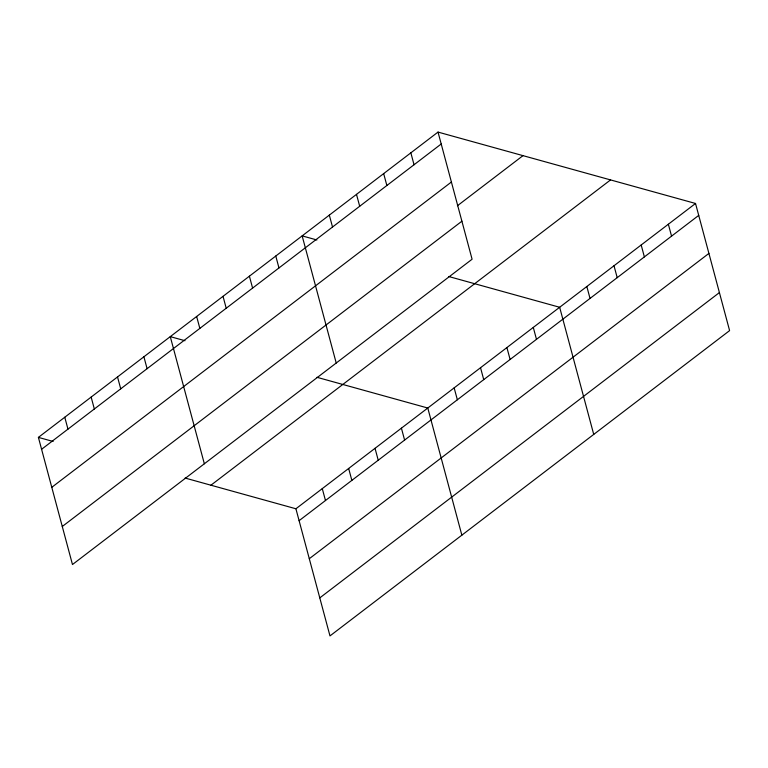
<?xml version="1.0" encoding="UTF-8"?>
<svg xmlns="http://www.w3.org/2000/svg" width="768" height="768" viewBox="0 0 768 768"><rect width="100%" height="100%" fill="white"/><g stroke="black" fill="none" stroke-linecap="round" stroke-linejoin="round"><path stroke-width="1.15" d="M438.019 132.086L472.09 259.229L72.47 564.528L38.4 437.386L438.019 132.086L695.53 203.472L729.6 330.614L329.981 635.914L295.91 508.771L185.117 478.051M41.587 449.29L441.216 143.99M51.782 487.315L451.402 182.016M457.411 205.757L522.998 155.645M62.275 526.493L461.904 221.203M210.931 485.213L610.55 179.914M295.91 508.771L695.53 203.472M299.098 520.675L698.726 215.386M309.293 558.71L708.912 253.411M319.786 597.888L719.414 292.589M316.877 239.971L302.15 235.882L336.221 363.034M448.867 276.557L559.661 307.277L593.731 434.419M185.002 340.714L170.275 336.634L204.346 463.776M316.992 377.309L427.786 408.029L461.856 535.171M38.4 437.386L53.126 441.466M668.362 224.237L671.549 236.141M641.184 244.992L644.371 256.906M614.006 265.757L617.203 277.661M586.838 286.512L590.026 298.426M533.29 327.427L536.477 339.331M506.909 347.578L510.106 359.482M480.538 367.728L483.725 379.632M410.851 152.842L414.038 164.755M454.157 387.878L457.354 399.782M383.674 173.606L386.861 185.51M356.496 194.362L359.693 206.275M401.414 428.17L404.602 440.083M329.328 215.126L332.515 227.03M375.034 448.32L378.23 460.234M348.662 468.47L351.85 480.384M275.779 256.032L278.966 267.946M322.282 488.621L325.478 500.534M249.398 276.182L252.595 288.096M223.027 296.333L226.214 308.246M196.646 316.483L199.843 328.387M143.904 356.784L147.091 368.688M117.523 376.934L120.72 388.838M91.152 397.085L94.339 408.989M64.771 417.235L67.968 429.139"/></g></svg>
